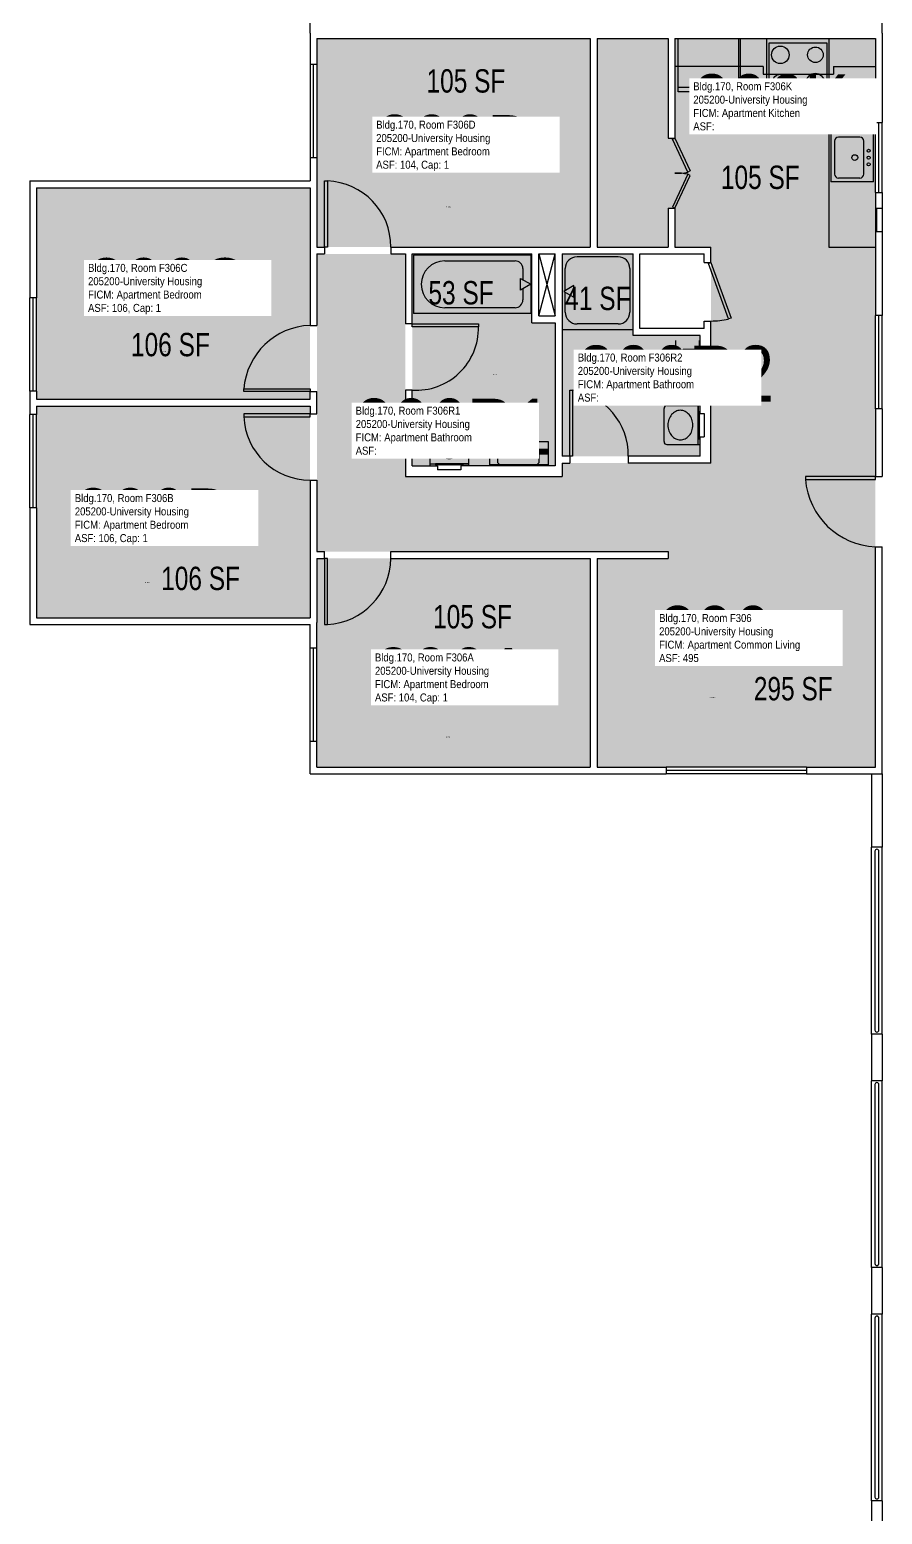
# Model space of a CAD drawing. Header units: inches. Extents: x -56 to 1185, y -144 to 3121.
# Drawn here: x -56 to 382, y 758 to 1521 of the extents above; entities that cross this region are included whole.
import ezdxf
from ezdxf.enums import TextEntityAlignment as Align

# ---------------------------------------------------------------- set-up
doc = ezdxf.new("R2010")
doc.units = ezdxf.units.IN
doc.header["$LTSCALE"] = 10
doc.header["$MEASUREMENT"] = 0
for name, color, linetype in [('A-DOOR', 2, 'CONTINUOUS'), ('A-FLOR', 3, 'CONTINUOUS'), ('A-GLAZ', 1, 'CONTINUOUS'), ('A-IDEN-RNUM', 7, 'CONTINUOUS'), ('A-IDEN-SNUM', 4, 'CONTINUOUS'), ('A-IDEN-VNUM', 4, 'CONTINUOUS'), ('A-WALL', 5, 'CONTINUOUS'), ('AREA-TEXT', 3, 'CONTINUOUS'), ('P-SANR-FIXT', 2, 'CONTINUOUS'), ('Rooms-Category-Color', 7, 'CONTINUOUS'), ('Rooms-College-Color', 7, 'CONTINUOUS'), ('Rooms-Department-Color', 7, 'CONTINUOUS'), ('Rooms-Division-Color', 7, 'CONTINUOUS'), ('Rooms-Information', 7, 'CONTINUOUS')]:
    doc.layers.add(name, color=color, linetype=linetype)
doc.styles.add('CP_AREA', font='arial.ttf', dxfattribs={"height": 15})
doc.styles.add('CP_ROOMSNUMBER', font='arial.ttf', dxfattribs={"height": 1})
doc.styles.add('CP_ROOMVNUMBER', font='arial.ttf', dxfattribs={"width": 0.85, "height": 0.075})

msp = doc.modelspace()

# ---------------------------------------------------------------- hatches: boundary and pattern name
at = {"layer": 'Rooms-Category-Color', "true_color": 0x728ef3}
for points in [[(91.04, 1409), (91.04, 1516.25), (231.54, 1516.25), (231.54, 1409)], [(235.02, 1516.25), (235.02, 1409), (271.52, 1409), (271.52, 1429), (275.02, 1429), (275.02, 1409), (378.02, 1409), (378.02, 1516.25), (275.02, 1516.25), (275.03, 1465), (271.52, 1465), (271.52, 1516.25), (235.02, 1516.25)], [(87.54, 1330.75), (87.54, 1439.5), (-52.96, 1439.5), (-52.96, 1330.75)], [(91.02, 1405.51), (91.02, 1252.51), (271.52, 1252.5), (271.52, 1249), (235.02, 1249), (235.02, 1141.75), (378.01, 1141.75), (378.02, 1409), (293.51, 1409), (293.51, 1298), (217.02, 1298), (217.02, 1291), (136.52, 1291), (136.52, 1405.51)], [(140.02, 1405.51), (140.02, 1296.5), (213.52, 1296.5), (213.52, 1370.12), (201.52, 1370.12), (201.52, 1405.5)], [(217.02, 1405.5), (217.02, 1301.5), (288.01, 1301.5), (288.02, 1363.62), (253.52, 1363.63), (253.52, 1405.5)], [(87.54, 1218.5), (87.54, 1327.25), (-52.96, 1327.25), (-52.96, 1218.5)], [(231.54, 1249), (231.54, 1141.75), (91.04, 1141.75), (91.04, 1249)]]:
    msp.add_hatch(color=171, dxfattribs=at).paths.add_polyline_path(points)
at = {"layer": 'Rooms-College-Color', "true_color": 0xadadad}
for points in [[(91.04, 1409), (91.04, 1516.25), (231.54, 1516.25), (231.54, 1409)], [(235.02, 1516.25), (235.02, 1409), (271.52, 1409), (271.52, 1429), (275.02, 1429), (275.02, 1409), (378.02, 1409), (378.02, 1516.25), (275.02, 1516.25), (275.03, 1465), (271.52, 1465), (271.52, 1516.25), (235.02, 1516.25)], [(87.54, 1330.75), (87.54, 1439.5), (-52.96, 1439.5), (-52.96, 1330.75)], [(91.02, 1405.51), (91.02, 1252.51), (271.52, 1252.5), (271.52, 1249), (235.02, 1249), (235.02, 1141.75), (378.01, 1141.75), (378.02, 1409), (293.51, 1409), (293.51, 1298), (217.02, 1298), (217.02, 1291), (136.52, 1291), (136.52, 1405.51)], [(140.02, 1405.51), (140.02, 1296.5), (213.52, 1296.5), (213.52, 1370.12), (201.52, 1370.12), (201.52, 1405.5)], [(217.02, 1405.5), (217.02, 1301.5), (288.01, 1301.5), (288.02, 1363.62), (253.52, 1363.63), (253.52, 1405.5)], [(87.54, 1218.5), (87.54, 1327.25), (-52.96, 1327.25), (-52.96, 1218.5)], [(231.54, 1249), (231.54, 1141.75), (91.04, 1141.75), (91.04, 1249)]]:
    msp.add_hatch(color=253, dxfattribs=at).paths.add_polyline_path(points)
at = {"layer": 'Rooms-Department-Color', "true_color": 0x604aed}
for points in [[(91.04, 1409), (91.04, 1516.25), (231.54, 1516.25), (231.54, 1409)], [(235.02, 1516.25), (235.02, 1409), (271.52, 1409), (271.52, 1429), (275.02, 1429), (275.02, 1409), (378.02, 1409), (378.02, 1516.25), (275.02, 1516.25), (275.03, 1465), (271.52, 1465), (271.52, 1516.25), (235.02, 1516.25)], [(87.54, 1330.75), (87.54, 1439.5), (-52.96, 1439.5), (-52.96, 1330.75)], [(91.02, 1405.51), (91.02, 1252.51), (271.52, 1252.5), (271.52, 1249), (235.02, 1249), (235.02, 1141.75), (378.01, 1141.75), (378.02, 1409), (293.51, 1409), (293.51, 1298), (217.02, 1298), (217.02, 1291), (136.52, 1291), (136.52, 1405.51)], [(140.02, 1405.51), (140.02, 1296.5), (213.52, 1296.5), (213.52, 1370.12), (201.52, 1370.12), (201.52, 1405.5)], [(217.02, 1405.5), (217.02, 1301.5), (288.01, 1301.5), (288.02, 1363.62), (253.52, 1363.63), (253.52, 1405.5)], [(87.54, 1218.5), (87.54, 1327.25), (-52.96, 1327.25), (-52.96, 1218.5)], [(231.54, 1249), (231.54, 1141.75), (91.04, 1141.75), (91.04, 1249)]]:
    msp.add_hatch(color=173, dxfattribs=at).paths.add_polyline_path(points)
at = {"layer": 'Rooms-Division-Color', "true_color": 0x604aed}
for points in [[(91.04, 1409), (91.04, 1516.25), (231.54, 1516.25), (231.54, 1409)], [(235.02, 1516.25), (235.02, 1409), (271.52, 1409), (271.52, 1429), (275.02, 1429), (275.02, 1409), (378.02, 1409), (378.02, 1516.25), (275.02, 1516.25), (275.03, 1465), (271.52, 1465), (271.52, 1516.25), (235.02, 1516.25)], [(87.54, 1330.75), (87.54, 1439.5), (-52.96, 1439.5), (-52.96, 1330.75)], [(91.02, 1405.51), (91.02, 1252.51), (271.52, 1252.5), (271.52, 1249), (235.02, 1249), (235.02, 1141.75), (378.01, 1141.75), (378.02, 1409), (293.51, 1409), (293.51, 1298), (217.02, 1298), (217.02, 1291), (136.52, 1291), (136.52, 1405.51)], [(140.02, 1405.51), (140.02, 1296.5), (213.52, 1296.5), (213.52, 1370.12), (201.52, 1370.12), (201.52, 1405.5)], [(217.02, 1405.5), (217.02, 1301.5), (288.01, 1301.5), (288.02, 1363.62), (253.52, 1363.63), (253.52, 1405.5)], [(87.54, 1218.5), (87.54, 1327.25), (-52.96, 1327.25), (-52.96, 1218.5)], [(231.54, 1249), (231.54, 1141.75), (91.04, 1141.75), (91.04, 1249)]]:
    msp.add_hatch(color=173, dxfattribs=at).paths.add_polyline_path(points)

# ---------------------------------------------------------------- linework, layer by layer
at = {"layer": 'A-DOOR'}
for p, q in [((273.73, 1464.4), (275.01, 1465)), ((281.61, 1447.55), (273.73, 1464.4)), ((275.01, 1465), (282.89, 1448.15)), ((95.01, 1443), (96.43, 1443)), ((95.01, 1409), (95.01, 1443)), ((96.43, 1443), (96.43, 1409)), ((281.61, 1446.44), (273.73, 1429.6)), ((275.01, 1429), (282.89, 1445.84)), ((282.89, 1448.15), (281.61, 1447.55)), ((282.89, 1445.84), (281.61, 1446.44)), ((273.73, 1429.6), (275.01, 1429)), ((96.43, 1409), (95.01, 1409)), ((292.18, 1400.52), (293.51, 1401)), ((302.48, 1372.04), (292.18, 1400.52)), ((293.51, 1401), (303.81, 1372.52)), ((140.01, 1369.5), (174.01, 1369.5)), ((140.01, 1368.08), (140.01, 1369.5)), ((174.01, 1368.08), (140.01, 1368.08)), ((174.01, 1369.5), (174.01, 1368.08)), ((303.81, 1372.52), (302.48, 1372.04)), ((53.51, 1336.16), (87.51, 1336.16)), ((53.51, 1334.75), (53.51, 1336.16)), ((87.51, 1336.16), (87.51, 1334.75)), ((221.01, 1335.5), (222.43, 1335.5)), ((221.01, 1301.5), (221.01, 1335.5)), ((222.43, 1335.5), (222.43, 1301.5)), ((87.51, 1334.75), (53.51, 1334.75)), ((53.51, 1323.25), (53.51, 1321.83)), ((87.51, 1323.25), (53.51, 1323.25)), ((53.51, 1321.83), (87.51, 1321.83)), ((87.51, 1321.83), (87.51, 1323.25)), ((222.43, 1301.5), (221.01, 1301.5)), ((342.01, 1291), (342.01, 1289.58)), ((378.01, 1291), (342.01, 1291)), ((378.01, 1289.58), (378.01, 1291)), ((342.01, 1289.58), (378.01, 1289.58)), ((95.01, 1249), (95.01, 1215)), ((96.43, 1249), (95.01, 1249)), ((96.43, 1215), (96.43, 1249)), ((95.01, 1215), (96.43, 1215))]:
    msp.add_line(p, q, dxfattribs=at)
for centre, radius, start, end in [((95.25, 1409.25), 33.77, 359.56724, 87.99501), ((276.18, 1472.67), 25.7, 267.39966, 282.20489), ((276.18, 1421.32), 25.7, 77.79511, 92.60034), ((88.83, 1333.34), 35.43, 92.13458, 175.42767), ((142.14, 1367.31), 31.88, 266.17917, 1.38308), ((292.59, 1417.53), 46.56, 271.13665, 282.26972), ((217.16, 1302.06), 33.85, 359.05527, 81.05134), ((87.46, 1323.23), 33.98, 182.35506, 270.08269), ((379.49, 1292.56), 37.6, 184.55195, 267.74769), ((94.63, 1249.33), 34.38, 272.99623, 359.44152)]:
    msp.add_arc(centre, radius, start, end, dxfattribs=at)
at = {"layer": 'A-FLOR'}
for p, q in [((205.01, 1405.51), (213.51, 1373.62)), ((205.01, 1373.62), (213.51, 1405.5)), ((377.76, 1098.5), (377.76, 1006.5)), ((379.76, 1006.5), (379.76, 1098.5)), ((377.76, 978.5), (377.76, 886.5)), ((379.76, 886.5), (379.76, 978.5)), ((377.76, 858.5), (377.76, 766.5)), ((379.76, 766.5), (379.76, 858.5))]:
    msp.add_line(p, q, dxfattribs=at)
for centre, start, end in [((378.76, 1098.5), 0, 180), ((378.76, 1006.5), 180, 0), ((378.76, 978.5), 0, 180), ((378.76, 886.5), 180, 0), ((378.76, 858.5), 0, 180), ((378.76, 766.5), 180, 0)]:
    msp.add_arc(centre, 1, start, end, dxfattribs=at)
at = {"layer": 'A-GLAZ'}
for p, q in [((87.51, 1503), (87.51, 1455)), ((89.26, 1455), (89.26, 1503)), ((91.01, 1503), (91.01, 1455)), ((378.01, 1437), (378.01, 1473)), ((379.76, 1437), (379.76, 1473)), ((381.51, 1437), (381.51, 1473)), ((-56.49, 1335), (-56.49, 1383)), ((-54.74, 1335), (-54.74, 1383)), ((-52.99, 1335), (-52.99, 1383)), ((378.01, 1325.87), (378.01, 1373.87)), ((379.76, 1325.87), (379.76, 1373.87)), ((381.51, 1325.87), (381.51, 1373.87)), ((-56.49, 1275), (-56.49, 1323)), ((-54.74, 1275), (-54.74, 1323)), ((-52.99, 1275), (-52.99, 1323)), ((87.51, 1155), (87.51, 1203)), ((89.26, 1155), (89.26, 1203)), ((91.01, 1155), (91.01, 1203)), ((342.51, 1141.75), (270.51, 1141.75)), ((342.51, 1140), (270.51, 1140)), ((342.51, 1138.25), (270.51, 1138.25))]:
    msp.add_line(p, q, dxfattribs=at)
at = {"layer": 'A-WALL'}
for p, q in [((381.51, 1519), (381.51, 1565)), ((87.51, 1519), (87.51, 1541)), ((87.51, 1519), (87.51, 1503)), ((381.51, 1519), (381.51, 1473)), ((91.01, 1516.25), (231.51, 1516.25)), ((91.01, 1516.25), (91.01, 1503)), ((231.51, 1516.25), (231.51, 1409)), ((235.01, 1516.25), (271.51, 1516.25)), ((235.01, 1516.25), (235.01, 1409)), ((271.51, 1516.25), (271.51, 1465)), ((275.01, 1516.25), (378.01, 1516.25)), ((275.01, 1516.25), (275.01, 1465)), ((378.01, 1516.25), (378.01, 1473)), ((87.51, 1503), (91.01, 1503)), ((378.01, 1473), (381.51, 1473)), ((271.51, 1465), (275.01, 1465)), ((87.51, 1455), (91.01, 1455)), ((87.51, 1455), (87.51, 1443)), ((91.01, 1455), (91.01, 1442)), ((-56.49, 1443), (-56.49, 1383)), ((-56.49, 1443), (87.51, 1443)), ((91.01, 1444), (91.01, 1409)), ((-52.99, 1439.5), (87.51, 1439.5)), ((-52.99, 1439.5), (-52.99, 1383)), ((87.51, 1439.5), (87.51, 1368.75)), ((378.01, 1437), (378.01, 1409)), ((378.01, 1437), (381.51, 1437)), ((381.51, 1437), (381.51, 1429)), ((271.51, 1429), (275.01, 1429)), ((271.51, 1429), (271.51, 1409)), ((275.01, 1429), (275.01, 1409)), ((378.51, 1429), (381.51, 1429)), ((378.51, 1429), (378.51, 1417)), ((381.51, 1429), (381.51, 1417)), ((378.51, 1417), (381.51, 1417)), ((381.51, 1417), (381.51, 1373.87)), ((91.01, 1409), (95.01, 1409)), ((91.01, 1405.5), (95.01, 1405.5)), ((91.01, 1405.5), (91.01, 1368.75)), ((95.01, 1409), (95.01, 1405.5)), ((129.01, 1409), (129.01, 1405.5)), ((129.01, 1409), (231.51, 1409)), ((129.01, 1405.5), (136.51, 1405.5)), ((136.51, 1405.5), (136.51, 1369.5)), ((140.01, 1369.5), (140.01, 1405.5)), ((140.01, 1405.5), (201.51, 1405.5)), ((201.51, 1370.12), (201.51, 1405.5)), ((205.01, 1373.62), (205.01, 1405.5)), ((205.01, 1405.5), (213.51, 1405.5)), ((213.51, 1373.62), (213.51, 1405.5)), ((217.01, 1405.5), (217.01, 1301.5)), ((217.01, 1405.5), (253.51, 1405.5)), ((235.01, 1409), (271.51, 1409)), ((253.51, 1363.62), (253.51, 1405.5)), ((257.01, 1367.12), (257.01, 1405.5)), ((257.01, 1405.5), (290.01, 1405.5)), ((275.01, 1409), (293.51, 1409)), ((290.01, 1401), (290.01, 1405.5)), ((293.51, 1401), (293.51, 1409)), ((378.01, 1409), (378.01, 1373.87)), ((290.01, 1401), (293.51, 1401)), ((-52.99, 1383), (-56.49, 1383)), ((205.01, 1373.62), (213.51, 1373.62)), ((381.51, 1373.87), (378.01, 1373.87)), ((87.51, 1368.75), (91.01, 1368.75)), ((140.01, 1369.5), (136.51, 1369.5)), ((201.51, 1370.12), (213.51, 1370.12)), ((213.51, 1370.12), (213.51, 1296.5)), ((290.01, 1367.12), (257.01, 1367.12)), ((290.01, 1367.12), (290.01, 1371)), ((290.01, 1371), (293.51, 1371)), ((293.51, 1298), (293.51, 1371)), ((288.01, 1363.62), (253.51, 1363.62)), ((288.01, 1323.5), (288.01, 1363.62)), ((140.01, 1335.5), (136.51, 1335.5)), ((136.51, 1335.5), (136.51, 1291)), ((140.01, 1296.5), (140.01, 1335.5)), ((-52.99, 1335), (-56.49, 1335)), ((-56.49, 1335), (-56.49, 1323)), ((-52.99, 1335), (-52.99, 1330.75)), ((-52.99, 1330.75), (87.51, 1330.75)), ((87.51, 1334.75), (91.01, 1334.75)), ((87.51, 1330.75), (87.51, 1334.75)), ((91.01, 1323.25), (91.01, 1334.75)), ((-52.99, 1323), (-56.49, 1323)), ((-52.99, 1327.25), (-52.99, 1323)), ((-52.99, 1327.25), (87.51, 1327.25)), ((87.51, 1327.25), (87.51, 1323.25)), ((87.51, 1323.25), (91.01, 1323.25)), ((288.01, 1323.5), (290.01, 1323.5)), ((290.01, 1323.5), (290.01, 1311.5)), ((378.01, 1325.87), (378.01, 1291)), ((381.51, 1325.87), (378.01, 1325.87)), ((381.51, 1325.87), (381.51, 1291)), ((288.01, 1301.5), (288.01, 1311.5)), ((288.01, 1311.5), (290.01, 1311.5)), ((221.01, 1301.5), (217.01, 1301.5)), ((217.01, 1298), (221.01, 1298)), ((217.01, 1298), (217.01, 1291)), ((221.01, 1301.5), (221.01, 1298)), ((251.01, 1301.5), (251.01, 1298)), ((288.01, 1301.5), (251.01, 1301.5)), ((293.51, 1298), (251.01, 1298)), ((136.51, 1291), (217.01, 1291)), ((140.01, 1296.5), (153.01, 1296.5)), ((153.01, 1296.5), (153.01, 1294.5)), ((165.01, 1294.5), (153.01, 1294.5)), ((213.51, 1296.5), (165.01, 1296.5)), ((165.01, 1296.5), (165.01, 1294.5)), ((378.01, 1291), (381.51, 1291)), ((87.51, 1289.25), (91.01, 1289.25)), ((87.51, 1289.25), (87.51, 1218.5)), ((91.01, 1289.25), (91.01, 1252.5)), ((-52.99, 1275), (-56.49, 1275)), ((-56.49, 1275), (-56.49, 1215)), ((-52.99, 1275), (-52.99, 1218.5)), ((91.01, 1252.5), (95.01, 1252.5)), ((95.01, 1249), (95.01, 1252.5)), ((129.01, 1249), (129.01, 1252.5)), ((129.01, 1252.5), (271.51, 1252.5)), ((271.51, 1252.5), (271.51, 1249)), ((378.01, 1141.75), (378.01, 1255)), ((378.01, 1255), (381.51, 1255)), ((381.51, 1138.25), (381.51, 1255)), ((91.01, 1249), (91.01, 1216)), ((91.01, 1249), (95.01, 1249)), ((129.01, 1249), (231.51, 1249)), ((231.51, 1249), (231.51, 1141.75)), ((235.01, 1249), (271.51, 1249)), ((235.01, 1249), (235.01, 1141.75)), ((-56.49, 1215), (87.51, 1215)), ((-52.99, 1218.5), (87.51, 1218.5)), ((87.51, 1203), (87.51, 1215)), ((91.01, 1203), (91.01, 1216)), ((87.51, 1203), (91.01, 1203)), ((87.51, 1155), (91.01, 1155)), ((87.51, 1138.25), (87.51, 1155)), ((91.01, 1141.75), (91.01, 1155)), ((87.51, 1138.25), (270.51, 1138.25)), ((91.01, 1141.75), (231.51, 1141.75)), ((235.01, 1141.75), (270.51, 1141.75)), ((270.51, 1141.75), (270.51, 1138.25)), ((342.51, 1141.75), (378.01, 1141.75)), ((342.51, 1141.75), (342.51, 1138.25)), ((342.51, 1138.25), (381.51, 1138.25)), ((376.01, 1138.25), (376.01, 1100.5)), ((381.51, 1138.25), (381.51, 1100.5)), ((376.01, 1004.5), (376.01, 1100.5)), ((381.51, 1100.5), (376.01, 1100.5)), ((381.51, 1004.5), (381.51, 1100.5)), ((376.01, 1004.5), (376.01, 980.5)), ((381.51, 1004.5), (376.01, 1004.5)), ((381.51, 1004.5), (381.51, 980.5)), ((376.01, 884.5), (376.01, 980.5)), ((381.51, 980.5), (376.01, 980.5)), ((381.51, 884.5), (381.51, 980.5)), ((376.01, 884.5), (376.01, 860.5)), ((381.51, 884.5), (376.01, 884.5)), ((381.51, 884.5), (381.51, 860.5)), ((381.51, 860.5), (376.01, 860.5)), ((376.01, 764.5), (376.01, 860.5)), ((381.51, 764.5), (381.51, 860.5)), ((376.01, 764.5), (376.01, 740.5)), ((381.51, 764.5), (376.01, 764.5)), ((381.51, 764.5), (381.51, 740.5))]:
    msp.add_line(p, q, dxfattribs=at)
at = {"layer": 'P-SANR-FIXT'}
for p, q in [((276.64, 1488.75), (276.64, 1516.25)), ((276.64, 1516.25), (307.64, 1516.25)), ((307.64, 1516.25), (307.64, 1488.75)), ((308.64, 1492.25), (308.64, 1516.25)), ((322.15, 1492.25), (322.15, 1516.25)), ((353.15, 1513.83), (323.15, 1513.83)), ((323.15, 1513.83), (323.15, 1487.83)), ((353.15, 1487.83), (353.15, 1513.83)), ((354.01, 1516.25), (354.01, 1409)), ((320.38, 1501.83), (275.01, 1501.83)), ((320.38, 1501.83), (320.38, 1497.83)), ((320.38, 1497.83), (356.38, 1497.83)), ((356.38, 1501.83), (356.38, 1497.83)), ((356.38, 1501.83), (378.01, 1501.83)), ((307.64, 1491), (276.64, 1491)), ((307.64, 1488.75), (276.64, 1488.75)), ((308.64, 1492.25), (322.15, 1492.25)), ((323.15, 1487.83), (353.15, 1487.83)), ((355.01, 1467.5), (355.01, 1442.5)), ((377.01, 1467.5), (355.01, 1467.5)), ((370.01, 1465.5), (359.01, 1465.5)), ((377.01, 1442.5), (377.01, 1467.5)), ((357.01, 1463.5), (357.01, 1446.5)), ((372.01, 1446.5), (372.01, 1463.5)), ((377.01, 1442.5), (355.01, 1442.5)), ((370.01, 1444.5), (359.01, 1444.5)), ((140.64, 1404.87), (140.64, 1374.87)), ((200.89, 1404.87), (140.64, 1404.87)), ((200.89, 1404.87), (200.89, 1374.87)), ((354.01, 1409), (378.01, 1409)), ((156.7, 1401.92), (192.85, 1401.92)), ((196.87, 1397.91), (196.87, 1392.19)), ((218.68, 1386.69), (218.68, 1398)), ((245.85, 1404), (224.68, 1404)), ((251.85, 1398), (251.85, 1375.5)), ((195.69, 1392.87), (200.89, 1389.87)), ((195.69, 1386.87), (195.69, 1392.87)), ((200.89, 1389.87), (195.69, 1386.87)), ((223.11, 1389.25), (217.91, 1386.25)), ((223.11, 1383.25), (223.11, 1389.25)), ((196.87, 1387.55), (196.87, 1381.84)), ((217.91, 1386.25), (223.11, 1383.25)), ((218.68, 1375.5), (218.68, 1385.8)), ((200.89, 1374.87), (140.64, 1374.87)), ((192.85, 1377.82), (156.7, 1377.82)), ((217.01, 1366.62), (253.51, 1366.62)), ((245.85, 1369.5), (224.68, 1369.5)), ((275.41, 1331), (275.41, 1361)), ((287.41, 1361), (287.41, 1331)), ((278.41, 1355.5), (279.41, 1356.5)), ((278.41, 1352), (278.41, 1355.5)), ((279.4, 1348.55), (278.41, 1352)), ((279.41, 1356.5), (286.41, 1356.5)), ((286.41, 1356.5), (287.41, 1355.5)), ((287.41, 1355.5), (287.41, 1336.5)), ((278.41, 1340), (279.41, 1343.5)), ((279.41, 1343.5), (279.41, 1348.44)), ((278.41, 1336.67), (278.41, 1340)), ((279.41, 1335.5), (278.54, 1336.38)), ((286.41, 1335.5), (279.41, 1335.5)), ((287.41, 1336.5), (286.41, 1335.5)), ((287.41, 1331), (275.41, 1331)), ((269.39, 1309), (269.39, 1326)), ((270.89, 1327.5), (288.01, 1327.5)), ((286.89, 1327.5), (286.89, 1310.5)), ((286.89, 1307.5), (286.89, 1327.5)), ((286.89, 1324.5), (287.39, 1324.5)), ((287.39, 1324.5), (287.39, 1310.5)), ((149.01, 1313.62), (149.01, 1296.5)), ((150.51, 1315.12), (167.51, 1315.12)), ((169.01, 1313.62), (169.01, 1296.5)), ((179.89, 1309.12), (209.89, 1309.12)), ((179.89, 1297.12), (179.89, 1309.12)), ((184.01, 1305.12), (184.89, 1306)), ((184.01, 1298.12), (184.01, 1305.12)), ((185.19, 1306.12), (188.51, 1306.12)), ((188.51, 1306.12), (191.96, 1305.14)), ((192.07, 1305.12), (196.95, 1305.12)), ((197.07, 1305.14), (200.51, 1306.12)), ((200.51, 1306.12), (204.01, 1306.12)), ((204.01, 1306.12), (204.89, 1305.25)), ((205.01, 1304.95), (205.01, 1298.12)), ((209.89, 1309.12), (209.89, 1297.12)), ((270.89, 1307.5), (288.01, 1307.5)), ((286.89, 1310.5), (287.39, 1310.5)), ((149.01, 1297.62), (169.01, 1297.62)), ((152.01, 1297.62), (152.01, 1297.12)), ((169.01, 1297.62), (152.01, 1297.62)), ((166.01, 1297.62), (166.01, 1297.12)), ((185.01, 1297.12), (184.01, 1298.12)), ((205.01, 1298.12), (204.01, 1297.12)), ((166.01, 1297.12), (152.01, 1297.12)), ((209.89, 1297.12), (179.89, 1297.12)), ((204.01, 1297.12), (185.01, 1297.12))]:
    msp.add_line(p, q, dxfattribs=at)
for centre, radius in [((329.15, 1507.83), 4.5), ((347.15, 1507.83), 4), ((329.15, 1493.83), 4), ((347.15, 1493.83), 4.5), ((374.51, 1458.5), 0.791), ((367.39, 1455), 1.5), ((374.51, 1455), 0.791), ((374.51, 1451.5), 0.791)]:
    msp.add_circle(centre, radius, dxfattribs=at)
for centre, radius, start, end in [((359.01, 1463.5), 2, 90, 180), ((370.01, 1463.5), 2, 0, 90), ((359.01, 1446.5), 2, 180, 270), ((370.01, 1446.5), 2, 270, 0), ((156.7, 1389.87), 12.05, 90, 270), ((192.85, 1397.91), 4.02, 0, 90), ((224.68, 1398), 6, 90, 180), ((245.85, 1398), 6, 0, 90), ((192.85, 1381.84), 4.02, 270, 0), ((224.68, 1375.5), 6, 180, 270), ((245.85, 1375.5), 6, 270, 0), ((267.13, 1345.29), 7.89, 129.47246, 153.29881), ((268.63, 1343.47), 10.24, 108.83538, 129.47246), ((268.08, 1345.07), 8.55, 86.22456, 108.83538), ((268.65, 1342.42), 11.18, 71.16462, 90), ((269.24, 1344.17), 9.33, 50.52754, 71.16462), ((270.16, 1345.29), 7.89, 26.70119, 50.52754), ((265.72, 1346), 6.3, 153.29881, 180), ((265.72, 1346), 6.3, 180, 206.70119), ((267.13, 1346.71), 7.89, 206.70119, 230.52754), ((270.16, 1346.71), 7.89, 309.47246, 333.29881), ((271.58, 1346), 6.3, 0, 26.70119), ((271.58, 1346), 6.3, 333.29881, 0), ((278.99, 1348.44), 0.418, 0, 15.9454), ((268.05, 1347.82), 9.33, 230.52754, 251.16462), ((268.65, 1349.57), 11.18, 251.16462, 270), ((268.65, 1349.57), 11.18, 270, 288.83538), ((269.24, 1347.82), 9.33, 288.83538, 309.47246), ((278.83, 1336.67), 0.418, 180, 225), ((196.34, 1316.49), 9.33, 140.52754, 161.16462), ((195.22, 1317.4), 7.89, 116.70119, 140.52754), ((194.51, 1318.82), 6.3, 90, 116.70119), ((194.51, 1318.82), 6.3, 63.29881, 90), ((193.8, 1317.4), 7.89, 39.47246, 63.29881), ((191.98, 1315.91), 10.24, 18.83538, 39.47246), ((270.89, 1326), 1.5, 90, 180), ((280.39, 1317.5), 9, 160.77064, 180), ((279.12, 1317.94), 7.65, 139.89909, 160.77064), ((278.31, 1318.62), 6.59, 116.19159, 139.89909), ((277.79, 1319.68), 5.42, 90, 116.19159), ((277.79, 1319.68), 5.42, 63.80841, 90), ((277.27, 1318.62), 6.59, 40.10091, 63.80841), ((276.46, 1317.94), 7.65, 19.22936, 40.10091), ((275.19, 1317.5), 9, 0, 19.22936), ((150.51, 1313.62), 1.5, 90, 180), ((158.57, 1305.39), 7.65, 109.22936, 130.10091), ((159.01, 1304.12), 9, 90, 109.22936), ((159.01, 1304.12), 9, 70.77064, 90), ((159.46, 1305.39), 7.65, 49.89909, 70.77064), ((167.51, 1313.62), 1.5, 0, 90), ((198.09, 1315.89), 11.18, 161.16462, 180), ((198.09, 1315.89), 11.18, 180, 198.83538), ((190.94, 1315.89), 11.18, 341.16462, 0), ((193.58, 1316.45), 8.55, 356.22456, 18.83538), ((280.39, 1317.5), 9, 180, 199.22936), ((279.12, 1317.05), 7.65, 199.22936, 220.10091), ((276.46, 1317.05), 7.65, 319.89909, 340.77064), ((275.19, 1317.5), 9, 340.77064, 0), ((156.83, 1306.72), 5.42, 153.80841, 180), ((156.83, 1306.72), 5.42, 180, 206.19159), ((157.89, 1306.2), 6.59, 130.10091, 153.80841), ((160.14, 1306.2), 6.59, 26.19159, 49.89909), ((161.19, 1306.72), 5.42, 0, 26.19159), ((161.19, 1306.72), 5.42, 333.80841, 0), ((185.19, 1305.7), 0.418, 90, 135), ((196.34, 1315.29), 9.33, 198.83538, 219.47246), ((195.22, 1314.37), 7.89, 219.47246, 243.29881), ((194.51, 1312.96), 6.3, 243.29881, 270), ((192.07, 1305.54), 0.418, 254.0546, 270), ((194.51, 1312.96), 6.3, 270, 296.70119), ((196.95, 1305.54), 0.418, 270, 285.9454), ((193.8, 1314.37), 7.89, 296.70119, 320.52754), ((192.69, 1315.29), 9.33, 320.52754, 341.16462), ((204.59, 1304.95), 0.418, 0, 45), ((270.89, 1309), 1.5, 180, 270), ((278.31, 1316.37), 6.59, 220.10091, 243.80841), ((277.79, 1315.32), 5.42, 243.80841, 270), ((277.79, 1315.32), 5.42, 270, 296.19159), ((277.27, 1316.37), 6.59, 296.19159, 319.89909), ((157.89, 1307.24), 6.59, 206.19159, 229.89909), ((158.57, 1308.05), 7.65, 229.89909, 250.77064), ((159.01, 1309.32), 9, 250.77064, 270), ((159.01, 1309.32), 9, 270, 289.22936), ((159.46, 1308.05), 7.65, 289.22936, 310.10091), ((160.14, 1307.24), 6.59, 310.10091, 333.80841)]:
    msp.add_arc(centre, radius, start, end, dxfattribs=at)

# ---------------------------------------------------------------- texts
at = {"layer": 'A-IDEN-RNUM', "style": 'CP_ROOMSNUMBER'}
for s, rotation, p in [('0306-K0', 0.34821, (309.36, 1482.13)), ('0306-D0', 0.26878, (157.32, 1429.41)), ('0306-C0', 0.23604, (11.53, 1355.04)), ('0306-R1', 0.34821, (181.54, 1343.21)), ('0306-R2', 0.34821, (243.73, 1344.2)), ('0306-B0', 0.26878, (2.67, 1236.31)), ('0306-00', 0.26878, (292.89, 1177.44)), ('0306-A0', 0.23604, (157.42, 1157))]:
    msp.add_text(s, height=0.36, rotation=rotation, dxfattribs=at).set_placement(p)
at = {"layer": 'A-IDEN-SNUM', "style": 'CP_ROOMSNUMBER'}
for s, rotation, p in [('1700F306K0', 0.34821, (309.36, 1482.13)), ('1700F306D0', 0.26878, (157.32, 1429.41)), ('1700F306C0', 0.23604, (11.53, 1355.04)), ('1700F306R1', 0.34821, (181.54, 1343.21)), ('1700F306R2', 0.34821, (243.73, 1344.2)), ('1700F306B0', 0.26878, (2.67, 1236.31)), ('1700F30600', 0.26878, (292.89, 1177.44)), ('1700F306A0', 0.23604, (157.42, 1157))]:
    msp.add_text(s, height=0.36, rotation=rotation, dxfattribs=at).set_placement(p)
at = {"layer": 'A-IDEN-VNUM', "style": 'CP_ROOMVNUMBER', "width": 0.85}
for s, p in [('306K', (284.42, 1468.96)), ('306D', (121.51, 1448.05)), ('306C', (-26.51, 1374.44)), ('306R2', (225.09, 1329.53)), ('306R1', (110.98, 1302.23)), ('306B', (-33.32, 1256.12)), ('306', (266.86, 1195.65)), ('306A', (120.88, 1174.2))]:
    msp.add_text(s, height=28.8, dxfattribs=at).set_placement(p)
at = {"layer": 'AREA-TEXT', "style": 'CP_AREA', "width": 0.75}
for s, p in [('105 SF', (167.63, 1494.41)), ('105 SF', (318.85, 1444.86)), ('53 SF', (165.11, 1385.53)), ('41 SF', (235.41, 1382.62)), ('106 SF', (15.79, 1358.88)), ('106 SF', (31.3, 1238.7)), ('105 SF', (171.01, 1219.02)), ('295 SF', (335.77, 1182.01))]:
    msp.add_text(s, height=12, dxfattribs=at).set_placement(p, align=Align.MIDDLE_CENTER)

# ---------------------------------------------------------------- next in the draw order: texts
at = {"layer": 'Rooms-Information', "char_height": 4.1143, "width": 92.16, "attachment_point": 7, "style": 'CP_ROOMVNUMBER', "bg_fill": 3, "box_fill_scale": 1.5, "bg_fill_color": 256, "bg_fill_true_color": 13158600, "bg_fill_transparency": 0}
for s, insert in [('Bldg.170, Room F306K^M^J205200-University Housing^M^JFICM: Apartment Kitchen^M^JASF: ', (284.42, 1468.96)), ('Bldg.170, Room F306D^M^J205200-University Housing^M^JFICM: Apartment Bedroom^M^JASF: 104, Cap: 1', (121.51, 1448.05)), ('Bldg.170, Room F306C^M^J205200-University Housing^M^JFICM: Apartment Bedroom^M^JASF: 106, Cap: 1', (-26.51, 1374.44)), ('Bldg.170, Room F306R2^M^J205200-University Housing^M^JFICM: Apartment Bathroom^M^JASF: ', (225.09, 1329.53)), ('Bldg.170, Room F306R1^M^J205200-University Housing^M^JFICM: Apartment Bathroom^M^JASF: ', (110.98, 1302.23)), ('Bldg.170, Room F306B^M^J205200-University Housing^M^JFICM: Apartment Bedroom^M^JASF: 106, Cap: 1', (-33.32, 1256.12)), ('Bldg.170, Room F306^M^J205200-University Housing^M^JFICM: Apartment Common Living^M^JASF: 495', (266.86, 1195.65)), ('Bldg.170, Room F306A^M^J205200-University Housing^M^JFICM: Apartment Bedroom^M^JASF: 104, Cap: 1', (120.88, 1174.2))]:
    msp.add_mtext(s, dxfattribs=dict(at, insert=insert))

doc.saveas('drawing.dxf')
